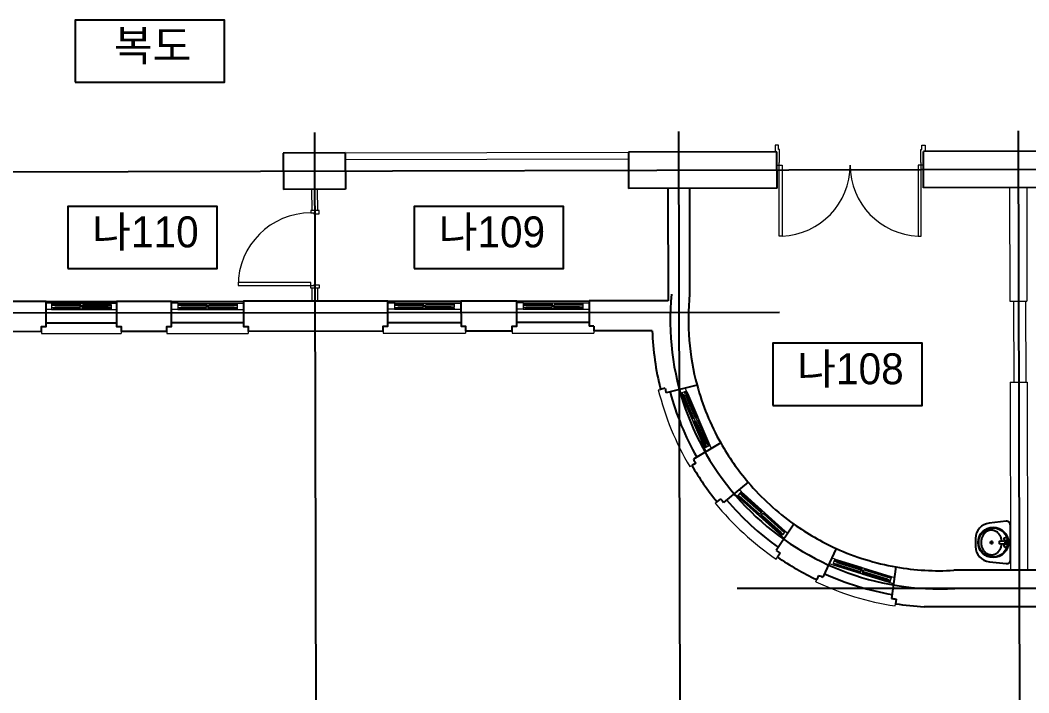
# Model space of a CAD drawing. Header units: millimetres. Extents: x 580267 to 706267, y 28800 to 115200.
# Drawn here: x 633833 to 646856, y 58665 to 67355 of the extents above; entities that cross this region are included whole.
import ezdxf
from ezdxf.enums import TextEntityAlignment as Align

# ---------------------------------------------------------------- set-up
doc = ezdxf.new("R2010")
doc.units = ezdxf.units.MM
doc.header["$LTSCALE"] = 5
for name, color, linetype, lineweight in [('ELE-1 (벽체 마감)', 3, 'Continuous', 9), ('ELE-2 (마감 창호)', 4, 'Continuous', 9), ('HAT-2', 8, 'Continuous', 0)]:
    doc.layers.add(name, color=color, linetype=linetype, lineweight=lineweight)
for name, color, linetype in [('text', 7, 'Continuous'), ('단면선', 2, 'Continuous'), ('입면', 7, 'Continuous'), ('입면선', 8, 'Continuous'), ('중심선', 1, 'Continuous')]:
    doc.layers.add(name, color=color, linetype=linetype)
doc.styles.get("Standard").update_dxf_attribs({"font": 'Gulim.ttf'})

# ---------------------------------------------------------------- blocks, each defined once
blk = doc.blocks.new('A$C26F80365')
at = {"layer": '입면선'}
for p, q in [((-25, 194), (25, 194)), ((-26, 0), (27, 0)), ((0, -27), (0, 26))]:
    blk.add_line(p, q, dxfattribs=at)
blk.add_lwpolyline([(-51, -205), (51, -205, 0.382162), (250, -27), (274, 189, 0.447008), (224, 245), (-224, 245, 0.447008), (-274, 189), (-250, -27, 0.382162)], format="xyb", close=True, dxfattribs=at)
blk.add_lwpolyline([(-25, 170), (-22, 170, -0.386916), (-18, 166), (-12, 101), (12, 101), (18, 166, -0.386916), (22, 170), (25, 170)], format="xyb", dxfattribs=at)
for centre, radius in [((0, 23), 196), ((0, 23), 188), ((-43, 182), 21.4), ((0, 182), 6.83), ((43, 182), 21.4), ((0, 0), 12.8)]:
    blk.add_circle(centre, radius, dxfattribs=at)
blk.add_rational_spline([(-15, 134), (-270, 114), (-135, -71), (0, -256), (135, -71), (270, 114), (15, 134)], [1, 0.527194519268, 1, 0.527194519268, 1, 0.527194519268, 1], degree=2, knots=[0, 0, 0, 0.333333, 0.333333, 0.666667, 0.666667, 1, 1, 1], dxfattribs=at)

msp = doc.modelspace()

# ---------------------------------------------------------------- linework, layer by layer
at = {"layer": 'ELE-1 (벽체 마감)'}
for p, q in [((638030.2, 65639.5), (641687.2, 65647.7)), ((638030.4, 65554.5), (641687.4, 65562.7)), ((637596.2, 65168.4), (637596.9, 64896.8)), ((637669.2, 65168.6), (637669.9, 64897)), ((646608.2, 65191), (646611.5, 63725)), ((646828.2, 65191.5), (646831.5, 63725.5)), ((637599.1, 63893.8), (637599.5, 63724.2)), ((637672.1, 63894), (637672.5, 63724.3)), ((646611.5, 63725), (646831.5, 63725.5)), ((646659.5, 63725.2), (646661.8, 62680.2)), ((646814.5, 63725.5), (646816.8, 62680.5)), ((646613.8, 62680), (646833.8, 62680.5)), ((646613.8, 62680), (646619.3, 60248.2)), ((646833.8, 62680.5), (646839.3, 60248.2))]:
    msp.add_line(p, q, dxfattribs=at)
at = {"layer": 'ELE-2 (마감 창호)'}
for p, q in [((643582.8, 65740.1), (643582.6, 65653.4)), ((643624.8, 65740.1), (643582.8, 65740.1)), ((643624.8, 65685.1), (643624.8, 65740.1)), ((643638.8, 65685.1), (643624.8, 65685.1)), ((643638.8, 65516.1), (643638.8, 65685.1)), ((645459.5, 65516.1), (645459.5, 65685.1)), ((645459.5, 65685.1), (645473.5, 65685.1)), ((645473.5, 65685.1), (645473.5, 65740.1)), ((645473.5, 65740.1), (645515.5, 65740.1)), ((645515.5, 65740.1), (645515.7, 65658.2)), ((643633.8, 65480.1), (643633.8, 65516.1)), ((643633.8, 65516.1), (643638.8, 65516.1)), ((645464.5, 65516.1), (645459.5, 65516.1)), ((645464.5, 65480.1), (645464.5, 65516.1)), ((643604.6, 65480.1), (643633.8, 65480.1)), ((645494.5, 65480.1), (645464.5, 65480.1)), ((637694.9, 64896.8), (637584.9, 64896.8)), ((637584.9, 64896.8), (637584.9, 64864.8)), ((637584.9, 64864.8), (637622.9, 64864.8)), ((637622.9, 64864.8), (637622.9, 64854.8)), ((637694.9, 64854.8), (637694.9, 64896.8)), ((637622.9, 64854.8), (637694.9, 64854.8)), ((637584.9, 63893.9), (637584.9, 63925.9)), ((637584.9, 63925.9), (637622.9, 63925.9)), ((637694.9, 63893.9), (637584.9, 63893.9)), ((637622.9, 63925.9), (637622.9, 63935.9)), ((637622.9, 63935.9), (637694.9, 63935.9)), ((637694.9, 63935.9), (637694.9, 63893.9)), ((634243.9, 63698.1), (634169.5, 63698.1)), ((634238.9, 63695.1), (634238.9, 63683.1)), ((634243.9, 63695.1), (634238.9, 63695.1)), ((634239.9, 63694.1), (634278.9, 63694.2)), ((634239.9, 63694.1), (634239.9, 63684.1)), ((634259.9, 63684.1), (634239.9, 63684.1)), ((634243.9, 63698.1), (635001.7, 63698.8)), ((634243.9, 63698.1), (634243.9, 63695.1)), ((634259.9, 63684.1), (634259.9, 63677.1)), ((634278.9, 63685.7), (634268.9, 63684.6)), ((634268.9, 63684.6), (634268.9, 63676.6)), ((634274.9, 63683.7), (634608.4, 63684)), ((634278.9, 63694.2), (634278.9, 63685.7)), ((634280.9, 63685.2), (634278.9, 63685.7)), ((634281.9, 63683.7), (634280.9, 63685.2)), ((634600.4, 63684), (634601.4, 63685.5)), ((634601.4, 63685.5), (634603.4, 63686)), ((634603.3, 63694.5), (634603.4, 63686)), ((634642.3, 63694.5), (634603.3, 63694.5)), ((634603.4, 63686), (634613.4, 63685)), ((634608.4, 63684), (634608.4, 63678)), ((634613.4, 63685), (634613.4, 63677)), ((634642.3, 63694.5), (634642.4, 63667.5)), ((635001.7, 63698.8), (635076.1, 63698.9)), ((635001.7, 63698.8), (635001.7, 63695.8)), ((635001.7, 63695.8), (635006.7, 63695.8)), ((635006.7, 63695.8), (635006.7, 63683.8)), ((635871.3, 63697.6), (635785.6, 63697.5)), ((635866.3, 63694.6), (635866.3, 63682.6)), ((635871.3, 63694.6), (635866.3, 63694.6)), ((635867.3, 63693.6), (635867.3, 63683.6)), ((635867.3, 63693.6), (635906.3, 63693.6)), ((635871.3, 63697.6), (636629.1, 63698.3)), ((635871.3, 63697.6), (635871.3, 63694.6)), ((635906.3, 63685.1), (635896.3, 63684.1)), ((635896.3, 63684.1), (635896.3, 63676.1)), ((635906.3, 63693.6), (635906.3, 63685.1)), ((635908.3, 63684.6), (635906.3, 63685.1)), ((635909.3, 63683.1), (635908.3, 63684.6)), ((636227.8, 63683.4), (636228.8, 63684.9)), ((636228.8, 63684.9), (636230.8, 63685.4)), ((636269.8, 63694), (636230.8, 63693.9)), ((636230.8, 63693.9), (636230.8, 63685.4)), ((636230.8, 63685.4), (636240.8, 63684.5)), ((636240.8, 63684.5), (636240.8, 63676.5)), ((636269.8, 63694), (636269.8, 63667)), ((636629.1, 63698.3), (636714.9, 63698.4)), ((636629.1, 63698.3), (636629.1, 63695.3)), ((636629.1, 63695.3), (636634.1, 63695.3)), ((636634.1, 63695.3), (636634.1, 63683.3)), ((638672.7, 63700.2), (638579, 63700.1)), ((638667.7, 63697.2), (638667.7, 63685.2)), ((638672.7, 63697.2), (638667.7, 63697.2)), ((638687.7, 63685.2), (638667.7, 63685.2)), ((638668.7, 63696.2), (638668.7, 63686.2)), ((638668.7, 63696.2), (638707.7, 63696.2)), ((638688.7, 63686.2), (638668.7, 63686.2)), ((638672.7, 63700.2), (639430.6, 63700.9)), ((638672.7, 63700.2), (638672.7, 63697.2)), ((638687.7, 63685.2), (638687.7, 63680.2)), ((638688.7, 63686.2), (638688.7, 63679.2)), ((638707.7, 63687.7), (638697.7, 63686.7)), ((638697.7, 63686.7), (638697.7, 63678.7)), ((638702.7, 63685.7), (638702.7, 63679.7)), ((638703.7, 63685.7), (639037.2, 63686)), ((638707.7, 63696.2), (638707.7, 63687.7)), ((638709.7, 63687.2), (638707.7, 63687.7)), ((638710.7, 63685.7), (638709.7, 63687.2)), ((639029.2, 63686), (639030.2, 63687.5)), ((639030.2, 63687.5), (639032.2, 63688)), ((639032.2, 63696.5), (639032.2, 63688)), ((639071.2, 63696.5), (639032.2, 63696.5)), ((639032.2, 63688), (639042.2, 63687)), ((639037.2, 63686), (639037.2, 63680)), ((639042.2, 63687), (639042.2, 63679)), ((639071.2, 63696.5), (639071.2, 63669.5)), ((639415.6, 63685.9), (639415.6, 63680.9)), ((639415.6, 63685.9), (639435.6, 63685.9)), ((639430.6, 63700.9), (639524.3, 63701)), ((639430.6, 63700.9), (639430.6, 63697.9)), ((639430.6, 63697.9), (639435.6, 63697.9)), ((639435.6, 63697.9), (639435.6, 63685.9)), ((640333.2, 63701.7), (640244.9, 63701.6)), ((640328.2, 63698.7), (640328.2, 63686.7)), ((640333.2, 63698.7), (640328.2, 63698.7)), ((640348.2, 63686.7), (640328.2, 63686.7)), ((640329.2, 63697.7), (640329.2, 63687.7)), ((640329.2, 63697.7), (640368.2, 63697.7)), ((640349.2, 63687.7), (640329.2, 63687.7)), ((640333.2, 63701.7), (641091, 63702.4)), ((640333.2, 63701.7), (640333.2, 63698.7)), ((640348.2, 63686.7), (640348.2, 63681.7)), ((640349.2, 63687.7), (640349.2, 63680.7)), ((640368.2, 63689.2), (640358.2, 63688.2)), ((640358.2, 63688.2), (640358.2, 63680.2)), ((640363.2, 63687.2), (640363.2, 63681.2)), ((640364.2, 63687.2), (640697.7, 63687.5)), ((640368.2, 63697.7), (640368.2, 63689.2)), ((640370.2, 63688.7), (640368.2, 63689.2)), ((640371.2, 63687.2), (640370.2, 63688.7)), ((640689.7, 63687.5), (640690.7, 63689)), ((640690.7, 63689), (640692.7, 63689.5)), ((640731.7, 63698.1), (640692.7, 63698)), ((640692.7, 63698), (640692.7, 63689.5)), ((640692.7, 63689.5), (640702.7, 63688.5)), ((640697.7, 63687.5), (640697.7, 63681.5)), ((640702.7, 63688.5), (640702.7, 63680.5)), ((640731.7, 63698.1), (640731.7, 63671.1)), ((641076, 63687.4), (641076, 63682.4)), ((641076, 63687.4), (641096, 63687.4)), ((641091, 63702.4), (641179.4, 63702.5)), ((641091, 63702.4), (641091, 63699.4)), ((641091, 63699.4), (641096, 63699.4)), ((641096, 63699.4), (641096, 63687.4)), ((634238.9, 63618.1), (634169.6, 63618.1)), ((634258.9, 63683.1), (634238.9, 63683.1)), ((634238.9, 63678.1), (634238.9, 63638.1)), ((634258.9, 63678.1), (634238.9, 63678.1)), ((634258.9, 63638.1), (634238.9, 63638.1)), ((634238.9, 63633.1), (634238.9, 63618.1)), ((634258.9, 63633.1), (634238.9, 63633.1)), ((634238.9, 63618.1), (635006.8, 63618.8)), ((634239.9, 63677.1), (634239.9, 63667.1)), ((634259.9, 63677.1), (634239.9, 63677.1)), ((634278.9, 63667.2), (634239.9, 63667.1)), ((634258.9, 63683.1), (634258.9, 63678.1)), ((634258.9, 63638.1), (634258.9, 63633.1)), ((634268.9, 63676.6), (634278.9, 63675.7)), ((634273.9, 63683.7), (634273.9, 63677.7)), ((634274.9, 63677.7), (634608.4, 63678)), ((634280.9, 63676.2), (634278.9, 63675.7)), ((634278.9, 63675.7), (634278.9, 63667.2)), ((634281.9, 63677.7), (634280.9, 63676.2)), ((634600.4, 63678), (634601.4, 63676.5)), ((634601.4, 63676.5), (634603.4, 63676)), ((634613.4, 63677), (634603.4, 63676)), ((634603.4, 63676), (634603.4, 63667.5)), ((634603.4, 63667.5), (634642.4, 63667.5)), ((634603.4, 63667.5), (634642.4, 63667.5)), ((634604.4, 63649.5), (634604.4, 63622.5)), ((634643.4, 63649.5), (634604.4, 63649.5)), ((634643.4, 63622.5), (634604.4, 63622.5)), ((634633.4, 63640), (634643.4, 63641)), ((634633.4, 63640), (634633.4, 63632)), ((634633.4, 63632), (634643.4, 63631)), ((634638.4, 63639), (634971.8, 63639.3)), ((634638.4, 63639), (634638.4, 63633)), ((634638.4, 63633), (634971.8, 63633.3)), ((634643.4, 63649.5), (634643.4, 63641)), ((634645.4, 63640.5), (634643.4, 63641)), ((634645.4, 63631.5), (634643.4, 63631)), ((634643.4, 63631), (634643.4, 63622.5)), ((634646.4, 63639), (634645.4, 63640.5)), ((634646.4, 63633), (634645.4, 63631.5)), ((634963.8, 63639.3), (634964.8, 63640.8)), ((634963.8, 63633.3), (634964.8, 63631.8)), ((634964.8, 63640.8), (634966.8, 63641.3)), ((634964.8, 63631.8), (634966.8, 63631.3)), ((634966.8, 63649.8), (634966.8, 63641.3)), ((634966.8, 63649.8), (635005.8, 63649.8)), ((634966.8, 63641.3), (634976.8, 63640.3)), ((634976.8, 63632.3), (634966.8, 63631.3)), ((634966.8, 63631.3), (634966.8, 63622.8)), ((634966.8, 63622.8), (635005.8, 63622.8)), ((634971.8, 63639.3), (634971.8, 63633.3)), ((634976.8, 63640.3), (634976.8, 63632.3)), ((634985.8, 63639.8), (634985.8, 63632.8)), ((634985.8, 63639.8), (635005.8, 63639.8)), ((634985.8, 63632.8), (635005.8, 63632.8)), ((634986.7, 63683.8), (634986.7, 63678.8)), ((634986.7, 63683.8), (635006.7, 63683.8)), ((634986.7, 63678.8), (635006.7, 63678.8)), ((634986.8, 63638.8), (634986.8, 63633.8)), ((634986.8, 63638.8), (635006.8, 63638.8)), ((634986.8, 63633.8), (635006.8, 63633.8)), ((635005.8, 63649.8), (635005.8, 63639.8)), ((635005.8, 63632.8), (635005.8, 63622.8)), ((635006.7, 63678.8), (635006.8, 63638.8)), ((635006.8, 63633.8), (635006.8, 63618.8)), ((635006.8, 63618.8), (635076.1, 63618.9)), ((635866.4, 63617.6), (635785.7, 63617.5)), ((635886.3, 63682.6), (635866.3, 63682.6)), ((635866.3, 63677.6), (635866.3, 63637.6)), ((635886.3, 63677.6), (635866.3, 63677.6)), ((635886.3, 63637.6), (635866.3, 63637.6)), ((635866.3, 63632.6), (635866.4, 63617.6)), ((635886.3, 63632.6), (635866.3, 63632.6)), ((635866.4, 63617.6), (636634.2, 63618.3)), ((635887.3, 63683.6), (635867.3, 63683.6)), ((635867.3, 63676.6), (635867.3, 63666.6)), ((635887.3, 63676.6), (635867.3, 63676.6)), ((635906.3, 63666.6), (635867.3, 63666.6)), ((635886.3, 63682.6), (635886.3, 63677.6)), ((635886.3, 63637.6), (635886.3, 63632.6)), ((635887.3, 63683.6), (635887.3, 63676.6)), ((635896.3, 63676.1), (635906.3, 63675.1)), ((635901.3, 63683.1), (635901.3, 63677.1)), ((635902.3, 63683.1), (636235.8, 63683.4)), ((635902.3, 63677.1), (636235.8, 63677.4)), ((635908.3, 63675.6), (635906.3, 63675.1)), ((635906.3, 63675.1), (635906.3, 63666.6)), ((635909.3, 63677.1), (635908.3, 63675.6)), ((636227.8, 63677.4), (636228.8, 63675.9)), ((636228.8, 63675.9), (636230.8, 63675.4)), ((636240.8, 63676.5), (636230.8, 63675.4)), ((636230.8, 63675.4), (636230.8, 63666.9)), ((636230.8, 63666.9), (636269.8, 63667)), ((636230.8, 63666.9), (636269.8, 63667)), ((636270.8, 63649), (636231.8, 63648.9)), ((636231.8, 63648.9), (636231.8, 63621.9)), ((636270.8, 63622), (636231.8, 63621.9)), ((636235.8, 63683.4), (636235.8, 63677.4)), ((636260.8, 63639.5), (636270.8, 63640.5)), ((636260.8, 63639.5), (636260.8, 63631.5)), ((636260.8, 63631.5), (636270.8, 63630.5)), ((636265.8, 63638.5), (636599.2, 63638.8)), ((636265.8, 63638.5), (636265.8, 63632.5)), ((636265.8, 63632.5), (636599.2, 63632.8)), ((636270.8, 63649), (636270.8, 63640.5)), ((636272.8, 63640), (636270.8, 63640.5)), ((636272.8, 63631), (636270.8, 63630.5)), ((636270.8, 63630.5), (636270.8, 63622)), ((636273.8, 63638.5), (636272.8, 63640)), ((636273.8, 63632.5), (636272.8, 63631)), ((636591.2, 63638.8), (636592.2, 63640.3)), ((636591.2, 63632.8), (636592.2, 63631.3)), ((636592.2, 63640.3), (636594.2, 63640.8)), ((636592.2, 63631.3), (636594.2, 63630.8)), ((636594.2, 63649.3), (636594.2, 63640.8)), ((636594.2, 63649.3), (636633.2, 63649.3)), ((636594.2, 63640.8), (636604.2, 63639.8)), ((636604.2, 63631.8), (636594.2, 63630.8)), ((636594.2, 63630.8), (636594.2, 63622.3)), ((636594.2, 63622.3), (636633.2, 63622.3)), ((636599.2, 63638.8), (636599.2, 63632.8)), ((636604.2, 63639.8), (636604.2, 63631.8)), ((636613.2, 63639.3), (636613.2, 63632.3)), ((636613.2, 63639.3), (636633.2, 63639.3)), ((636613.2, 63632.3), (636633.2, 63632.3)), ((636614.1, 63683.3), (636614.1, 63678.3)), ((636614.1, 63683.3), (636634.1, 63683.3)), ((636614.1, 63678.3), (636634.1, 63678.3)), ((636614.2, 63638.3), (636614.2, 63633.3)), ((636614.2, 63638.3), (636634.2, 63638.3)), ((636614.2, 63633.3), (636634.2, 63633.3)), ((636633.2, 63649.3), (636633.2, 63639.3)), ((636633.2, 63632.3), (636633.2, 63622.3)), ((636634.1, 63678.3), (636634.2, 63638.3)), ((636634.2, 63633.3), (636634.2, 63618.3)), ((636634.2, 63618.3), (636715, 63618.4)), ((638667.8, 63620.2), (638579.1, 63620.1)), ((638667.7, 63680.2), (638667.8, 63640.2)), ((638687.7, 63680.2), (638667.7, 63680.2)), ((638687.8, 63640.2), (638667.8, 63640.2)), ((638667.8, 63635.2), (638667.8, 63620.2)), ((638687.8, 63635.2), (638667.8, 63635.2)), ((638667.8, 63620.2), (639435.6, 63620.9)), ((638668.7, 63679.2), (638668.7, 63669.2)), ((638688.7, 63679.2), (638668.7, 63679.2)), ((638707.7, 63669.2), (638668.7, 63669.2)), ((638687.8, 63640.2), (638687.8, 63635.2)), ((638697.7, 63678.7), (638707.7, 63677.7)), ((638703.7, 63679.7), (639037.2, 63680)), ((638709.7, 63678.2), (638707.7, 63677.7)), ((638707.7, 63677.7), (638707.7, 63669.2)), ((638710.7, 63679.7), (638709.7, 63678.2)), ((639029.2, 63680), (639030.2, 63678.5)), ((639030.2, 63678.5), (639032.2, 63678)), ((639042.2, 63679), (639032.2, 63678)), ((639032.2, 63678), (639032.2, 63669.5)), ((639032.2, 63669.5), (639071.2, 63669.5)), ((639032.2, 63669.5), (639071.2, 63669.5)), ((639033.2, 63651.5), (639033.3, 63624.5)), ((639072.2, 63651.5), (639033.2, 63651.5)), ((639072.3, 63624.5), (639033.3, 63624.5)), ((639062.3, 63642), (639072.3, 63643)), ((639062.3, 63642), (639062.3, 63634)), ((639062.3, 63634), (639072.3, 63633)), ((639067.3, 63641), (639400.6, 63641.3)), ((639067.3, 63641), (639067.3, 63635)), ((639067.3, 63635), (639400.6, 63635.3)), ((639072.2, 63651.5), (639072.3, 63643)), ((639074.3, 63642.5), (639072.3, 63643)), ((639074.3, 63633.5), (639072.3, 63633)), ((639072.3, 63633), (639072.3, 63624.5)), ((639075.3, 63641), (639074.3, 63642.5)), ((639075.3, 63635), (639074.3, 63633.5)), ((639392.6, 63641.3), (639393.6, 63642.8)), ((639392.6, 63635.3), (639393.6, 63633.8)), ((639393.6, 63642.8), (639395.6, 63643.3)), ((639393.6, 63633.8), (639395.6, 63633.3)), ((639395.6, 63651.8), (639434.6, 63651.9)), ((639395.6, 63651.8), (639395.6, 63643.3)), ((639395.6, 63643.3), (639405.6, 63642.3)), ((639405.6, 63634.3), (639395.6, 63633.3)), ((639395.6, 63633.3), (639395.6, 63624.8)), ((639395.6, 63624.8), (639434.6, 63624.9)), ((639400.6, 63641.3), (639400.6, 63635.3)), ((639405.6, 63642.3), (639405.6, 63634.3)), ((639414.6, 63641.9), (639414.6, 63634.9)), ((639414.6, 63641.9), (639434.6, 63641.9)), ((639414.6, 63634.9), (639434.6, 63634.9)), ((639415.6, 63680.9), (639435.6, 63680.9)), ((639415.6, 63640.9), (639415.6, 63635.9)), ((639415.6, 63640.9), (639435.6, 63640.9)), ((639415.6, 63635.9), (639435.6, 63635.9)), ((639434.6, 63651.9), (639434.6, 63641.9)), ((639434.6, 63634.9), (639434.6, 63624.9)), ((639435.6, 63680.9), (639435.6, 63640.9)), ((639435.6, 63635.9), (639435.6, 63620.9)), ((639435.6, 63620.9), (639524.3, 63621)), ((640328.2, 63621.7), (640245, 63621.6)), ((640328.2, 63681.7), (640328.2, 63641.7)), ((640348.2, 63681.7), (640328.2, 63681.7)), ((640348.2, 63641.7), (640328.2, 63641.7)), ((640328.2, 63636.7), (640328.2, 63621.7)), ((640348.2, 63636.7), (640328.2, 63636.7)), ((640328.2, 63621.7), (641096.1, 63622.4)), ((640329.2, 63680.7), (640329.2, 63670.7)), ((640349.2, 63680.7), (640329.2, 63680.7)), ((640368.2, 63670.7), (640329.2, 63670.7)), ((640348.2, 63641.7), (640348.2, 63636.7)), ((640358.2, 63680.2), (640368.2, 63679.2)), ((640364.2, 63681.2), (640697.7, 63681.5)), ((640370.2, 63679.7), (640368.2, 63679.2)), ((640368.2, 63679.2), (640368.2, 63670.7)), ((640371.2, 63681.2), (640370.2, 63679.7)), ((640689.7, 63681.5), (640690.7, 63680)), ((640690.7, 63680), (640692.7, 63679.5)), ((640702.7, 63680.5), (640692.7, 63679.5)), ((640692.7, 63679.5), (640692.7, 63671)), ((640692.7, 63671), (640731.7, 63671.1)), ((640692.7, 63671), (640731.7, 63671.1)), ((640732.7, 63653.1), (640693.7, 63653)), ((640693.7, 63653), (640693.7, 63626)), ((640732.7, 63626.1), (640693.7, 63626)), ((640722.7, 63643.6), (640732.7, 63644.6)), ((640722.7, 63643.6), (640722.7, 63635.6)), ((640722.7, 63635.6), (640732.7, 63634.6)), ((640727.7, 63642.6), (641061.1, 63642.9)), ((640727.7, 63642.6), (640727.7, 63636.6)), ((640727.7, 63636.6), (641061.1, 63636.9)), ((640732.7, 63653.1), (640732.7, 63644.6)), ((640734.7, 63644.1), (640732.7, 63644.6)), ((640734.7, 63635.1), (640732.7, 63634.6)), ((640732.7, 63634.6), (640732.7, 63626.1)), ((640735.7, 63642.6), (640734.7, 63644.1)), ((640735.7, 63636.6), (640734.7, 63635.1)), ((641053.1, 63642.9), (641054.1, 63644.4)), ((641053.1, 63636.9), (641054.1, 63635.4)), ((641054.1, 63644.4), (641056.1, 63644.9)), ((641054.1, 63635.4), (641056.1, 63634.9)), ((641056.1, 63653.4), (641056.1, 63644.9)), ((641056.1, 63653.4), (641095.1, 63653.4)), ((641056.1, 63644.9), (641066.1, 63643.9)), ((641066.1, 63635.9), (641056.1, 63634.9)), ((641056.1, 63634.9), (641056.1, 63626.4)), ((641056.1, 63626.4), (641095.1, 63626.4)), ((641061.1, 63642.9), (641061.1, 63636.9)), ((641066.1, 63643.9), (641066.1, 63635.9)), ((641075.1, 63643.4), (641075.1, 63636.4)), ((641075.1, 63643.4), (641095.1, 63643.4)), ((641075.1, 63636.4), (641095.1, 63636.4)), ((641076, 63682.4), (641096, 63682.4)), ((641076.1, 63642.4), (641076.1, 63637.4)), ((641076.1, 63642.4), (641096.1, 63642.4)), ((641076.1, 63637.4), (641096.1, 63637.4)), ((641095.1, 63653.4), (641095.1, 63643.4)), ((641095.1, 63636.4), (641095.1, 63626.4)), ((641096, 63682.4), (641096.1, 63642.4)), ((641096.1, 63637.4), (641096.1, 63622.4)), ((641096.1, 63622.4), (641179.4, 63622.5)), ((642363.2, 62532.7), (642342.2, 62581.5)), ((642377, 62538.6), (642363.2, 62532.7)), ((642363.2, 62532.7), (642666.6, 61827.3)), ((642384.9, 62520.3), (642377, 62538.6)), ((642418.3, 62556.4), (642381.5, 62540.6)), ((642389.5, 62522.2), (642381.5, 62540.6)), ((642389.5, 62522.2), (642384.9, 62520.3)), ((642417.8, 62555.1), (642408.6, 62551.1)), ((642424, 62515.3), (642408.6, 62551.1)), ((642425.7, 62536.7), (642417.8, 62555.1)), ((642426.2, 62538), (642418.3, 62556.4)), ((642438.6, 62559.7), (642420.7, 62601.3)), ((642433.9, 62563.1), (642422.9, 62558.4)), ((642430.8, 62540), (642422.9, 62558.4)), ((642431.8, 62518.7), (642424, 62515.3)), ((642433.4, 62561.8), (642424.2, 62557.9)), ((642432.1, 62539.5), (642424.2, 62557.9)), ((642432.1, 62539.5), (642425.7, 62536.7)), ((642430.8, 62540), (642426.2, 62538)), ((642436.1, 62531.4), (642428.8, 62528.3)), ((642428.8, 62528.3), (642431.8, 62518.7)), ((642437.2, 62526.4), (642431.7, 62524.1)), ((642433.1, 62517), (642431.8, 62518.7)), ((642432.1, 62523.1), (642563.8, 62216.8)), ((642434.8, 62516.7), (642433.1, 62517)), ((642433.4, 62561.8), (642448.8, 62526)), ((642435.9, 62558.5), (642433.9, 62563.1)), ((642438.6, 62559.7), (642435.9, 62558.5)), ((642441, 62522.6), (642436.1, 62531.4)), ((642437.6, 62525.5), (642569.3, 62219.2)), ((642438.6, 62559.7), (642738.1, 61863.5)), ((642440.3, 62519.1), (642441.3, 62520.6)), ((642448.8, 62526), (642441, 62522.6)), ((642441.3, 62520.6), (642441, 62522.6)), ((642536.1, 62209.2), (642511.3, 62198.5)), ((642526.7, 62162.7), (642511.3, 62198.5)), ((642534.5, 62166.1), (642526.7, 62162.7)), ((642538.8, 62178.8), (642531.4, 62175.6)), ((642531.4, 62175.6), (642534.5, 62166.1)), ((642539.8, 62173.8), (642534.3, 62171.4)), ((642534.3, 62171.4), (642666.1, 61865.2)), ((642535.7, 62164.4), (642534.5, 62166.1)), ((642537.5, 62164.1), (642535.7, 62164.4)), ((642551.5, 62173.4), (642536.1, 62209.2)), ((642538.8, 62178.8), (642543.7, 62170)), ((642539.8, 62173.8), (642671.6, 61867.6)), ((642543, 62166.5), (642544, 62168)), ((642551.5, 62173.4), (642543.7, 62170)), ((642544, 62168), (642543.7, 62170)), ((642560, 62220.6), (642552.2, 62217.2)), ((642552.2, 62217.2), (642567.6, 62181.4)), ((642552.2, 62217.2), (642567.6, 62181.4)), ((642560.7, 62224.1), (642559.7, 62222.6)), ((642559.7, 62222.6), (642560, 62220.6)), ((642564.9, 62211.8), (642560, 62220.6)), ((642569.3, 62219.2), (642563.8, 62216.8)), ((642572.2, 62215), (642564.9, 62211.8)), ((642566.2, 62226.5), (642567.9, 62226.2)), ((642592.4, 62192.1), (642567.6, 62181.4)), ((642567.9, 62226.2), (642569.2, 62224.5)), ((642577, 62227.9), (642569.2, 62224.5)), ((642569.2, 62224.5), (642572.2, 62215)), ((642592.4, 62192.1), (642577, 62227.9)), ((642662.2, 61869), (642654.4, 61865.7)), ((642654.4, 61865.7), (642669.8, 61829.8)), ((642662.9, 61872.6), (642661.9, 61871)), ((642661.9, 61871), (642662.2, 61869)), ((642667.1, 61860.2), (642662.2, 61869)), ((642671.6, 61867.6), (642666.1, 61865.2)), ((642674.5, 61863.4), (642667.1, 61860.2)), ((642668.4, 61874.9), (642670.2, 61874.6)), ((642670.2, 61874.6), (642671.4, 61873)), ((642679.2, 61876.3), (642671.4, 61873)), ((642671.4, 61873), (642674.5, 61863.4)), ((642679.2, 61876.3), (642694.6, 61840.5)), ((642718.4, 61871.4), (642713.8, 61869.4)), ((642713.8, 61869.4), (642721.7, 61851)), ((642718.4, 61871.4), (642726.3, 61853)), ((642738.1, 61863.5), (642735.3, 61862.3)), ((642735.3, 61862.3), (642737.3, 61857.8)), ((642738.1, 61863.5), (642756, 61821.9)), ((642680.3, 61833.3), (642666.6, 61827.3)), ((642666.6, 61827.3), (642686.6, 61780.8)), ((642679, 61833.8), (642669.8, 61829.8)), ((642677.6, 61854.9), (642671.1, 61852.1)), ((642671.1, 61852.1), (642679, 61833.8)), ((642677, 61853.6), (642672.4, 61851.6)), ((642672.4, 61851.6), (642680.3, 61833.3)), ((642677, 61853.6), (642684.9, 61835.2)), ((642677.6, 61854.9), (642685.5, 61836.5)), ((642721.7, 61851), (642684.9, 61835.2)), ((642694.6, 61840.5), (642685.5, 61836.5)), ((642737.3, 61857.8), (642726.3, 61853)), ((643089.9, 61204.5), (643052.4, 61238.1)), ((643099.9, 61215.7), (643089.9, 61204.5)), ((643114.8, 61202.3), (643099.9, 61215.7)), ((643129.9, 61249.2), (643103.2, 61219.4)), ((643118.1, 61206), (643103.2, 61219.4)), ((643147, 61260.7), (643115.1, 61289.3)), ((643130, 61247.8), (643123.3, 61240.3)), ((643152.4, 61214.3), (643123.3, 61240.3)), ((643144.8, 61235.8), (643129.9, 61249.2)), ((643144.9, 61234.4), (643130, 61247.8)), ((643141.3, 61261.8), (643133.3, 61252.9)), ((643148.1, 61239.6), (643133.3, 61252.9)), ((643141.3, 61260.4), (643134.7, 61253)), ((643149.6, 61239.6), (643134.7, 61253)), ((643145, 61258.5), (643141.3, 61261.8)), ((643141.3, 61260.4), (643170.4, 61234.4)), ((643148.1, 61239.6), (643144.8, 61235.8)), ((643149.6, 61239.6), (643144.9, 61234.4)), ((643147, 61260.7), (643145, 61258.5)), ((643147, 61260.7), (643711.4, 60755)), ((643156.6, 61234), (643151.3, 61228)), ((643151.3, 61228), (643158, 61220.6)), ((643158, 61220.6), (643152.4, 61214.3)), ((643159.7, 61229.9), (643155.6, 61225.4)), ((643156.4, 61224.8), (643404.7, 61002.2)), ((643164.7, 61228.1), (643156.6, 61234)), ((643159.9, 61219.7), (643158, 61220.6)), ((643161.6, 61220.1), (643159.9, 61219.7)), ((643160.4, 61229.2), (643408.7, 61006.7)), ((643170.4, 61234.4), (643164.7, 61228.1)), ((643165.9, 61226.4), (643164.7, 61228.1)), ((643165.6, 61224.6), (643165.9, 61226.4)), ((643089.9, 61204.5), (643661.7, 60692)), ((643118.1, 61206), (643114.8, 61202.3)), ((643382.7, 60983.7), (643364.7, 60963.6)), ((643393.8, 60937.5), (643364.7, 60963.6)), ((643411.8, 60957.6), (643382.7, 60983.7)), ((643398, 60957.2), (643392.7, 60951.3)), ((643392.7, 60951.3), (643399.4, 60943.9)), ((643399.7, 61004.1), (643394, 60997.7)), ((643394, 60997.7), (643423.1, 60971.7)), ((643394, 60997.7), (643423.1, 60971.7)), ((643401.1, 60953.2), (643397.1, 60948.7)), ((643398, 60957.2), (643406.1, 60951.3)), ((643398.8, 61007.6), (643398.5, 61005.8)), ((643398.5, 61005.8), (643399.7, 61004.1)), ((643407.8, 60998.1), (643399.7, 61004.1)), ((643401.1, 60953.2), (643649.3, 60730.7)), ((643402.8, 61012), (643404.5, 61012.5)), ((643404.5, 61012.5), (643406.4, 61011.5)), ((643408.7, 61006.7), (643404.7, 61002.2)), ((643411.8, 60957.6), (643406.1, 60951.3)), ((643407.3, 60949.6), (643406.1, 60951.3)), ((643412, 61017.8), (643406.4, 61011.5)), ((643406.4, 61011.5), (643413.1, 61004.1)), ((643407, 60947.8), (643407.3, 60949.6)), ((643413.1, 61004.1), (643407.8, 60998.1)), ((643441.1, 60991.8), (643412, 61017.8)), ((643441.1, 60991.8), (643423.1, 60971.7)), ((643399.4, 60943.9), (643393.8, 60937.5)), ((643397.1, 60948.7), (643645.3, 60726.2)), ((643401.3, 60942.9), (643399.4, 60943.9)), ((643403, 60943.3), (643401.3, 60942.9)), ((643640.3, 60728), (643634.6, 60721.7)), ((643634.6, 60721.7), (643663.6, 60695.7)), ((643639.4, 60731.5), (643639.1, 60729.8)), ((643639.1, 60729.8), (643640.3, 60728)), ((643648.4, 60722.1), (643640.3, 60728)), ((643643.4, 60736), (643645.1, 60736.5)), ((643645.1, 60736.5), (643646.9, 60735.5)), ((643649.3, 60730.7), (643645.3, 60726.2)), ((643652.6, 60741.8), (643646.9, 60735.5)), ((643646.9, 60735.5), (643653.7, 60728.1)), ((643653.7, 60728.1), (643648.4, 60722.1)), ((643652.6, 60741.8), (643681.6, 60715.8)), ((643660.1, 60721.7), (643655.4, 60716.5)), ((643655.4, 60716.5), (643670.3, 60703.1)), ((643660.2, 60720.3), (643656.8, 60716.6)), ((643656.8, 60716.6), (643671.7, 60703.2)), ((643660.1, 60721.7), (643675, 60708.4)), ((643660.2, 60720.3), (643675.1, 60706.9)), ((643671.7, 60703.2), (643661.7, 60692)), ((643661.7, 60692), (643698.6, 60659)), ((643670.3, 60703.1), (643663.6, 60695.7)), ((643681.6, 60715.8), (643675, 60708.4)), ((643701.7, 60736.7), (643675.1, 60706.9)), ((643690.2, 60753.8), (643686.9, 60750.1)), ((643686.9, 60750.1), (643701.7, 60736.7)), ((643690.2, 60753.8), (643705.1, 60740.5)), ((643713.1, 60749.4), (643705.1, 60740.5)), ((643711.4, 60755), (643709.4, 60752.7)), ((643709.4, 60752.7), (643713.1, 60749.4)), ((643711.4, 60755), (643743.2, 60726.4)), ((644325.7, 60318.6), (644277, 60333.6)), ((644354, 60393.6), (644310.7, 60407)), ((644330.1, 60332.9), (644325.7, 60318.6)), ((644325.7, 60318.6), (645059.3, 60092.1)), ((644349.2, 60327), (644330.1, 60332.9)), ((644343.4, 60375.9), (644331.6, 60337.7)), ((644350.7, 60331.8), (644331.6, 60337.7)), ((644344, 60374.7), (644341.1, 60365.1)), ((644378.3, 60353.6), (644341.1, 60365.1)), ((644362.5, 60370), (644343.4, 60375.9)), ((644363.1, 60368.8), (644344, 60374.7)), ((644348.4, 60392.2), (644344.8, 60380.7)), ((644364, 60374.8), (644344.8, 60380.7)), ((644349, 60390.9), (644346.1, 60381.4)), ((644365.2, 60375.5), (644346.1, 60381.4)), ((644353.2, 60390.7), (644348.4, 60392.2)), ((644349, 60390.9), (644386.3, 60379.4)), ((644350.7, 60331.8), (644349.2, 60327)), ((644354, 60393.6), (644353.2, 60390.7)), ((644354, 60393.6), (645078.2, 60170)), ((644364, 60374.8), (644362.5, 60370)), ((644365.2, 60375.5), (644363.1, 60368.8)), ((644373.9, 60373.3), (644371.6, 60365.7)), ((644371.6, 60365.7), (644380.8, 60361.7)), ((644383.8, 60371.3), (644373.9, 60373.3)), ((644378.4, 60370.9), (644376.7, 60365.1)), ((644377.6, 60364.8), (644696.3, 60266.4)), ((644380.8, 60361.7), (644378.3, 60353.6)), ((644379.4, 60370.6), (644698, 60272.2)), ((644382.9, 60361.6), (644380.8, 60361.7)), ((644384.3, 60362.8), (644382.9, 60361.6)), ((644386.3, 60379.4), (644383.8, 60371.3)), ((644385.6, 60370.2), (644383.8, 60371.3)), ((644386.1, 60368.5), (644385.6, 60370.2)), ((644684, 60240.4), (644676.1, 60214.6)), ((644713.3, 60203.1), (644676.1, 60214.6)), ((644721.3, 60228.9), (644684, 60240.4)), ((644690.9, 60266), (644688.4, 60257.9)), ((644688.4, 60257.9), (644725.6, 60246.4)), ((644688.4, 60257.9), (644725.6, 60246.4)), ((644688.6, 60268.8), (644689.1, 60267.1)), ((644689.1, 60267.1), (644690.9, 60266)), ((644690.4, 60274.5), (644691.8, 60275.7)), ((644700.7, 60264), (644690.9, 60266)), ((644691.8, 60275.7), (644693.8, 60275.6)), ((644696.3, 60283.7), (644693.8, 60275.6)), ((644693.8, 60275.6), (644703.1, 60271.7)), ((644733.6, 60272.2), (644696.3, 60283.7)), ((644698, 60272.2), (644696.3, 60266.4)), ((644703.1, 60271.7), (644700.7, 60264)), ((644708.9, 60222.8), (644706.6, 60215.1)), ((644706.6, 60215.1), (644715.8, 60211.2)), ((644708.9, 60222.8), (644718.8, 60220.8)), ((644713.4, 60220.3), (644711.6, 60214.6)), ((644711.6, 60214.6), (645030.2, 60116.2)), ((644715.8, 60211.2), (644713.3, 60203.1)), ((644713.4, 60220.3), (645031.9, 60122)), ((644717.9, 60211.1), (644715.8, 60211.2)), ((644719.3, 60212.2), (644717.9, 60211.1)), ((644721.3, 60228.9), (644718.8, 60220.8)), ((644720.5, 60219.7), (644718.8, 60220.8)), ((644721.1, 60218), (644720.5, 60219.7)), ((644733.6, 60272.2), (644725.6, 60246.4)), ((645078.2, 60170), (645077.3, 60167.1)), ((645078.2, 60170), (645121.5, 60156.6)), ((645024.8, 60115.8), (645022.3, 60107.7)), ((645022.3, 60107.7), (645059.6, 60096.2)), ((645022.5, 60118.6), (645023, 60116.9)), ((645023, 60116.9), (645024.8, 60115.8)), ((645024.3, 60124.3), (645025.7, 60125.5)), ((645034.7, 60113.8), (645024.8, 60115.8)), ((645025.7, 60125.5), (645027.8, 60125.4)), ((645030.3, 60133.5), (645027.8, 60125.4)), ((645027.8, 60125.4), (645037, 60121.5)), ((645031.9, 60122), (645030.2, 60116.2)), ((645030.3, 60133.5), (645067.5, 60122)), ((645037, 60121.5), (645034.7, 60113.8)), ((645045.5, 60118.3), (645043.4, 60111.6)), ((645043.4, 60111.6), (645062.5, 60105.7)), ((645046.1, 60117.1), (645044.6, 60112.3)), ((645044.6, 60112.3), (645063.8, 60106.4)), ((645045.5, 60118.3), (645064.6, 60112.4)), ((645046.1, 60117.1), (645065.2, 60111.2)), ((645059.4, 60160.1), (645057.9, 60155.3)), ((645057.9, 60155.3), (645077, 60149.4)), ((645063.8, 60106.4), (645059.3, 60092.1)), ((645059.3, 60092.1), (645110.5, 60076.2)), ((645059.4, 60160.1), (645078.5, 60154.2)), ((645062.5, 60105.7), (645059.6, 60096.2)), ((645067.5, 60122), (645064.6, 60112.4)), ((645077, 60149.4), (645065.2, 60111.2)), ((645077.3, 60167.1), (645082.1, 60165.6)), ((645082.1, 60165.6), (645078.5, 60154.2))]:
    msp.add_line(p, q, dxfattribs=at)
for points in [[(643633.8, 65480.1), (643669.8, 65480.1), (643669.8, 64564.8), (643633.8, 64564.8), (643633.8, 65480.1)], [(645464.5, 65480.1), (645428.5, 65480.1), (645428.5, 64564.8), (645464.5, 64564.8), (645464.5, 65480.1)]]:
    msp.add_lwpolyline(points, dxfattribs=at)
msp.add_lwpolyline([(636645.9, 63925.9), (637584.9, 63925.9), (637584.9, 63963.9), (636645.9, 63963.9)], close=True, dxfattribs=at)
for centre, radius, start, end in [((643633.8, 65480.1), 915.3, 272.25404, 0), ((645464.5, 65480.1), 915.3, 180, 267.74596), ((637584.9, 63925.9), 938.9, 90, 180)]:
    msp.add_arc(centre, radius, start, end, dxfattribs=at)
at = {"layer": 'HAT-2'}
for p, q in [((634109.8, 63336), (634109.8, 63306)), ((634109.8, 63306), (635136.4, 63306.9)), ((635136.4, 63336.9), (635136.4, 63306.9)), ((635725.9, 63337.5), (635725.9, 63307.5)), ((635725.9, 63307.5), (636775.2, 63308.4)), ((636775.2, 63338.4), (636775.2, 63308.4)), ((638519.3, 63340), (638519.3, 63310)), ((638519.3, 63310), (639584.6, 63311)), ((639584.6, 63341), (639584.6, 63311)), ((640185.3, 63341.6), (640185.3, 63311.6)), ((640185.3, 63311.6), (641239.7, 63312.5)), ((641239.7, 63342.5), (641239.7, 63312.5)), ((642071.9, 62578.2), (642101, 62585.5)), ((642477.5, 61587.1), (642503.3, 61602.4)), ((642806.6, 61115.3), (642829.8, 61134.2)), ((643594.5, 60393.4), (643611.1, 60418.4)), ((644104.9, 60101.3), (644117.4, 60128.6)), ((645129.4, 59787.1), (645133.5, 59816.9))]:
    msp.add_line(p, q, dxfattribs=at)
for start, end in [(194.03341, 210.4822), (219.2971, 235.71133), (244.72216, 261.1839)]:
    msp.add_arc((645703.1, 63485.8), 3742.9, start, end, dxfattribs=at)
at = {"layer": 'text'}
for points in [[(634540.6, 66552.7), (636469.2, 66552.7), (636469.2, 67354.5), (634540.6, 67354.5)], [(634448, 64146.4), (636376.5, 64146.4), (636376.5, 64948.3), (634448, 64948.3)], [(638920.8, 64146.4), (640849.3, 64146.4), (640849.3, 64948.3), (638920.8, 64948.3)], [(643550.6, 62378.1), (645479.2, 62378.1), (645479.2, 63180), (643550.6, 63180)]]:
    msp.add_lwpolyline(points, close=True, dxfattribs=at)
at = {"layer": '단면선'}
for p, q in [((638030.2, 65639.5), (637230.2, 65637.5)), ((637230.2, 65637.5), (637231.2, 65167.5)), ((638030.2, 65639.5), (638031.2, 65169.5)), ((643604.2, 65653.4), (641687.2, 65648.6)), ((641687.2, 65648.6), (641688.2, 65178.6)), ((643605.2, 65183.4), (643604.2, 65653.4)), ((648006.2, 65664.4), (645494.2, 65658.1)), ((645495.2, 65188.1), (645494.2, 65658.1)), ((638031.2, 65169.5), (637231.2, 65167.5)), ((643605.2, 65183.4), (641688.2, 65178.6)), ((642196.8, 65179.9), (642200, 63728.4)), ((642473.8, 65180.6), (642476.8, 63813.7)), ((648007.2, 65194.4), (645495.2, 65188.1)), ((642200, 63728.4), (641179.3, 63727.5)), ((641179.3, 63727.5), (641179.6, 63402.5)), ((641239.6, 63402.5), (641179.6, 63402.5)), ((641239.6, 63402.5), (641239.7, 63342.5)), ((641992.9, 63343.2), (641239.7, 63342.5)), ((642159.2, 62600.2), (642101, 62585.5)), ((642572.5, 62639.6), (642175, 62539.3)), ((642877.7, 61894.1), (642524.9, 61685)), ((642554.9, 61633), (642503.3, 61602.4)), ((643232.7, 61385), (642914.7, 61126)), ((642876.4, 61172.1), (642829.8, 61134.2)), ((643821.5, 60844.6), (643594.9, 60502.6)), ((643644.2, 60468.4), (643611.1, 60418.4)), ((644367.5, 60530.7), (644196.4, 60158.1)), ((644142.4, 60183.1), (644117.4, 60128.6)), ((645140, 60292.2), (645084.5, 59885.7)), ((647664.6, 60248.1), (645887.2, 60248.1)), ((645141.6, 59876.3), (645133.5, 59816.9)), ((647598.8, 59778.1), (645506.1, 59778.1))]:
    msp.add_line(p, q, dxfattribs=at)
for points in [[(634169.5, 63721.1), (632270.3, 63719.3), (632270.6, 63394.3), (632330.6, 63394.4), (632330.7, 63334.4), (634109.8, 63336), (634109.8, 63396), (634169.8, 63396.1)], [(635785.6, 63722.5), (635076, 63721.9), (635076.3, 63396.9), (635136.3, 63396.9), (635136.4, 63336.9), (635725.9, 63337.5), (635725.9, 63397.5), (635785.9, 63397.5)], [(638579, 63725.1), (636714.9, 63723.4), (636715.2, 63398.4), (636775.2, 63398.4), (636775.2, 63338.4), (638519.3, 63340), (638519.3, 63400), (638579.3, 63400.1)], [(640244.9, 63726.6), (639524.2, 63726), (639524.5, 63401), (639584.5, 63401), (639584.6, 63341), (640185.3, 63341.6), (640185.2, 63401.6), (640245.2, 63401.6)]]:
    msp.add_lwpolyline(points, close=True, dxfattribs=at)
for radius, start, end in [(3242.9, 174.19724, 195.12508), (3712.9, 182.20067, 194.03235), (3652.9, 194.03017, 195.01731), (3242.9, 209.39523, 220.37654), (3712.9, 210.4808, 219.29811), (3652.9, 209.53675, 210.47792), (3652.9, 219.30018, 220.24134), (3242.9, 234.53435, 245.67892), (3652.9, 234.75137, 235.6927), (3712.9, 235.70522, 244.71723), (3652.9, 244.70712, 245.64003), (3242.9, 260.00123, 273.25373), (3652.9, 260.25019, 261.15841), (3712.9, 261.17554, 266.95923)]:
    msp.add_arc((645703.1, 63485.8), radius, start, end, dxfattribs=at)
at = {"layer": '입면'}
for p, q in [((634169.5, 63721.1), (635076, 63721.9)), ((634278.9, 63694.2), (634603.3, 63694.5)), ((635785.6, 63722.5), (636714.9, 63723.4)), ((635906.3, 63693.6), (636230.8, 63693.9)), ((638579, 63725.1), (639524.2, 63726)), ((638707.7, 63696.2), (639032.2, 63696.5)), ((639071.2, 63685.5), (639435.6, 63685.9)), ((640244.9, 63726.6), (641179.3, 63727.5)), ((640368.2, 63697.7), (640692.7, 63698)), ((640731.7, 63687.1), (641096, 63687.4)), ((634258.9, 63638.1), (634604.4, 63638.5)), ((634258.9, 63633.1), (634604.4, 63633.5)), ((634278.9, 63667.2), (634603.4, 63667.5)), ((634642.4, 63683.5), (635006.7, 63683.8)), ((634642.4, 63678.5), (635006.7, 63678.8)), ((634643.4, 63649.5), (634966.8, 63649.8)), ((634643.4, 63622.5), (634966.8, 63622.8)), ((635886.3, 63637.6), (636231.8, 63637.9)), ((635886.3, 63632.6), (636231.8, 63632.9)), ((635906.3, 63666.6), (636230.8, 63666.9)), ((636269.8, 63683), (636634.1, 63683.3)), ((636269.8, 63678), (636634.1, 63678.3)), ((636270.8, 63649), (636594.2, 63649.3)), ((636270.8, 63622), (636594.2, 63622.3)), ((638687.8, 63640.2), (639033.3, 63640.5)), ((638687.8, 63635.2), (639033.3, 63635.5)), ((638707.7, 63669.2), (639032.2, 63669.5)), ((639071.2, 63680.5), (639435.6, 63680.9)), ((639072.2, 63651.5), (639395.6, 63651.8)), ((639072.3, 63624.5), (639395.6, 63624.8)), ((640348.2, 63641.7), (640693.7, 63642)), ((640348.2, 63636.7), (640693.7, 63637)), ((640368.2, 63670.7), (640692.7, 63671)), ((640731.7, 63682.1), (641096, 63682.4)), ((640732.7, 63653.1), (641056.1, 63653.4)), ((640732.7, 63626.1), (641056.1, 63626.4)), ((634169.7, 63446.1), (635076.3, 63446.9)), ((635785.8, 63447.5), (636715.1, 63448.4)), ((638579.2, 63450.1), (639524.5, 63451)), ((640245.2, 63451.6), (641179.6, 63452.5)), ((642384.9, 62520.3), (642521.4, 62202.9)), ((642389.5, 62522.2), (642526, 62204.9)), ((642424, 62515.3), (642552.2, 62217.2)), ((642448.8, 62526), (642577, 62227.9)), ((642526.7, 62162.7), (642654.4, 61865.7)), ((642551.5, 62173.4), (642679.2, 61876.3)), ((642577.7, 62185.8), (642721.7, 61851)), ((642582.3, 62187.7), (642726.3, 61853)), ((643152.4, 61214.3), (643394, 60997.7)), ((643170.4, 61234.4), (643412, 61017.8)), ((643114.8, 61202.3), (643372.1, 60971.7)), ((643118.1, 61206), (643375.4, 60975.5)), ((643411.8, 60957.6), (643652.6, 60741.8)), ((643430.4, 60979.9), (643701.7, 60736.7)), ((643433.7, 60983.6), (643705.1, 60740.5)), ((643393.8, 60937.5), (643634.6, 60721.7)), ((644349.2, 60327), (644679.3, 60225.1)), ((644350.7, 60331.8), (644680.8, 60229.9)), ((644378.3, 60353.6), (644688.4, 60257.9)), ((644386.3, 60379.4), (644696.3, 60283.7)), ((644713.3, 60203.1), (645022.3, 60107.7)), ((644721.3, 60228.9), (645030.3, 60133.5)), ((644728.9, 60256.9), (645077, 60149.4)), ((644730.4, 60261.7), (645078.5, 60154.2))]:
    msp.add_line(p, q, dxfattribs=at)
for radius, start, end in [(3602.9, 195.02914, 209.52121), (3242.9, 195.12508, 209.39523), (3242.9, 220.37654, 234.53435), (3602.9, 220.25618, 234.72755), (3242.9, 245.67892, 260.00123), (3602.9, 245.6443, 260.22286)]:
    msp.add_arc((645703.1, 63485.8), radius, start, end, dxfattribs=at)
at = {"layer": '중심선'}
for p, q in [((637631.1, 65903.5), (637655.5, 55015.5)), ((642333.6, 65915.2), (642358, 55015.5)), ((646716.6, 65926.2), (646741, 55015.5)), ((657522.5, 65453.2), (606961.2, 65326.8)), ((643637, 63579.7), (623677.5, 63561.5)), ((688685.4, 60013.1), (643092.1, 60013.1))]:
    msp.add_line(p, q, dxfattribs=at)
msp.add_arc((645703.1, 63485.8), 3477.9, 174.59412, 273.25373, dxfattribs=at)

# ---------------------------------------------------------------- block references
at = {"layer": '입면선', "rotation": 270.1283563308777}
msp.add_blockref('A$C26F80365', (646373.5, 60607.7), dxfattribs=at)

# ---------------------------------------------------------------- texts
at = {"layer": 'text'}
for s, p in [('복도', (635542.7, 67025.9)), ('나110', (635450, 64619.6)), ('나109', (639922.8, 64619.6)), ('나108', (644552.7, 62851.3))]:
    msp.add_text(s, height=400, dxfattribs=at).set_placement(p, align=Align.MIDDLE_CENTER)

doc.saveas('drawing.dxf')
